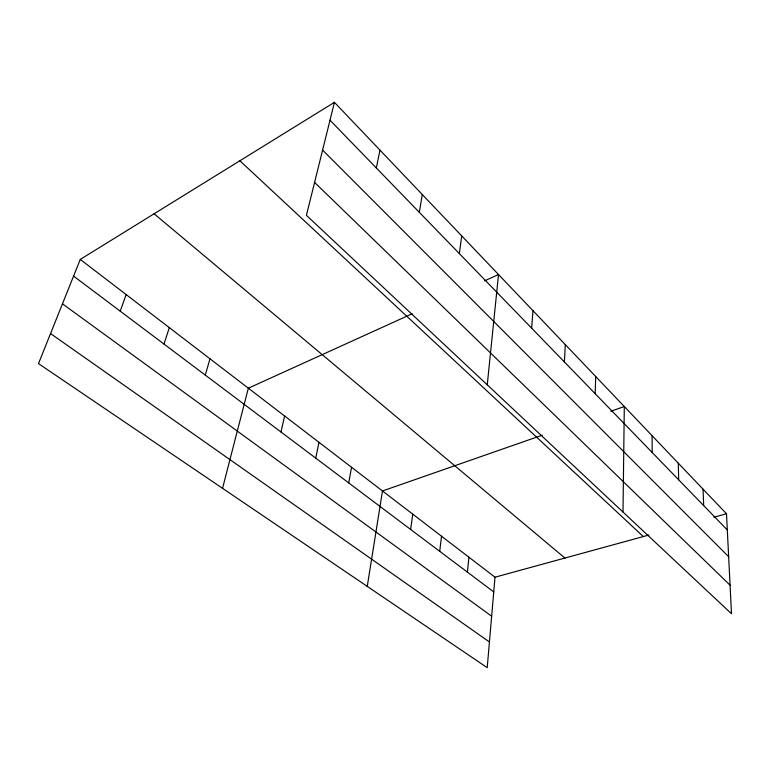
<?xml version="1.0" encoding="UTF-8"?>
<svg xmlns="http://www.w3.org/2000/svg" width="770" height="770" viewBox="0 0 770 770"><rect width="100%" height="100%" fill="white"/><g stroke="black" fill="none" stroke-linecap="round" stroke-linejoin="round"><path stroke-width="1.16" d="M622.997 512.06L624.306 406.541L610.822 411.247M595.152 393.672L595.701 376.511M564.4 361.948L565.315 344.623M531.656 328.174L532.984 310.695M80.273 259.413L495.014 577.192L487.217 667.667L38.5 363.604L80.273 259.413L334.43 102.333L726.505 513.782L731.5 613.757L306.431 215.34L334.43 102.333M467.39 572.11L468.92 557.191M487.256 384.817L498.517 274.524L484.58 280.858M439.718 551.31L441.537 536.209M459.363 253.619L461.702 235.89M410.631 529.452L412.758 514.158M367.261 586.384L382.488 490.971L542.224 435.194M419.332 212.327L422.278 194.521M348.723 482.915L351.553 467.275M376.328 167.976L379.966 150.112M315.748 458.131L318.982 442.317M280.963 431.98L284.631 415.993M222.549 488.324L248.354 388.195L412.2 313.746M205.282 375.086L209.979 358.791M164.02 344.075L169.313 327.635M120.207 311.147L126.155 294.573M495.014 577.192L648.966 535.025M713.867 517.247L726.505 513.782M50.541 333.564L489.431 641.959M62.466 303.832L491.655 616.212M73.583 276.103L493.743 591.928M154.106 213.781L564.91 558.048M239.874 160.766L643.325 536.565M314.593 182.403L730.076 585.2M322.601 150.092L728.651 556.729M330.003 120.197L727.313 529.972M703.068 489.191L703.665 505.582M678.303 463.203L678.659 479.797M652.094 435.695L652.18 452.481"/></g></svg>
